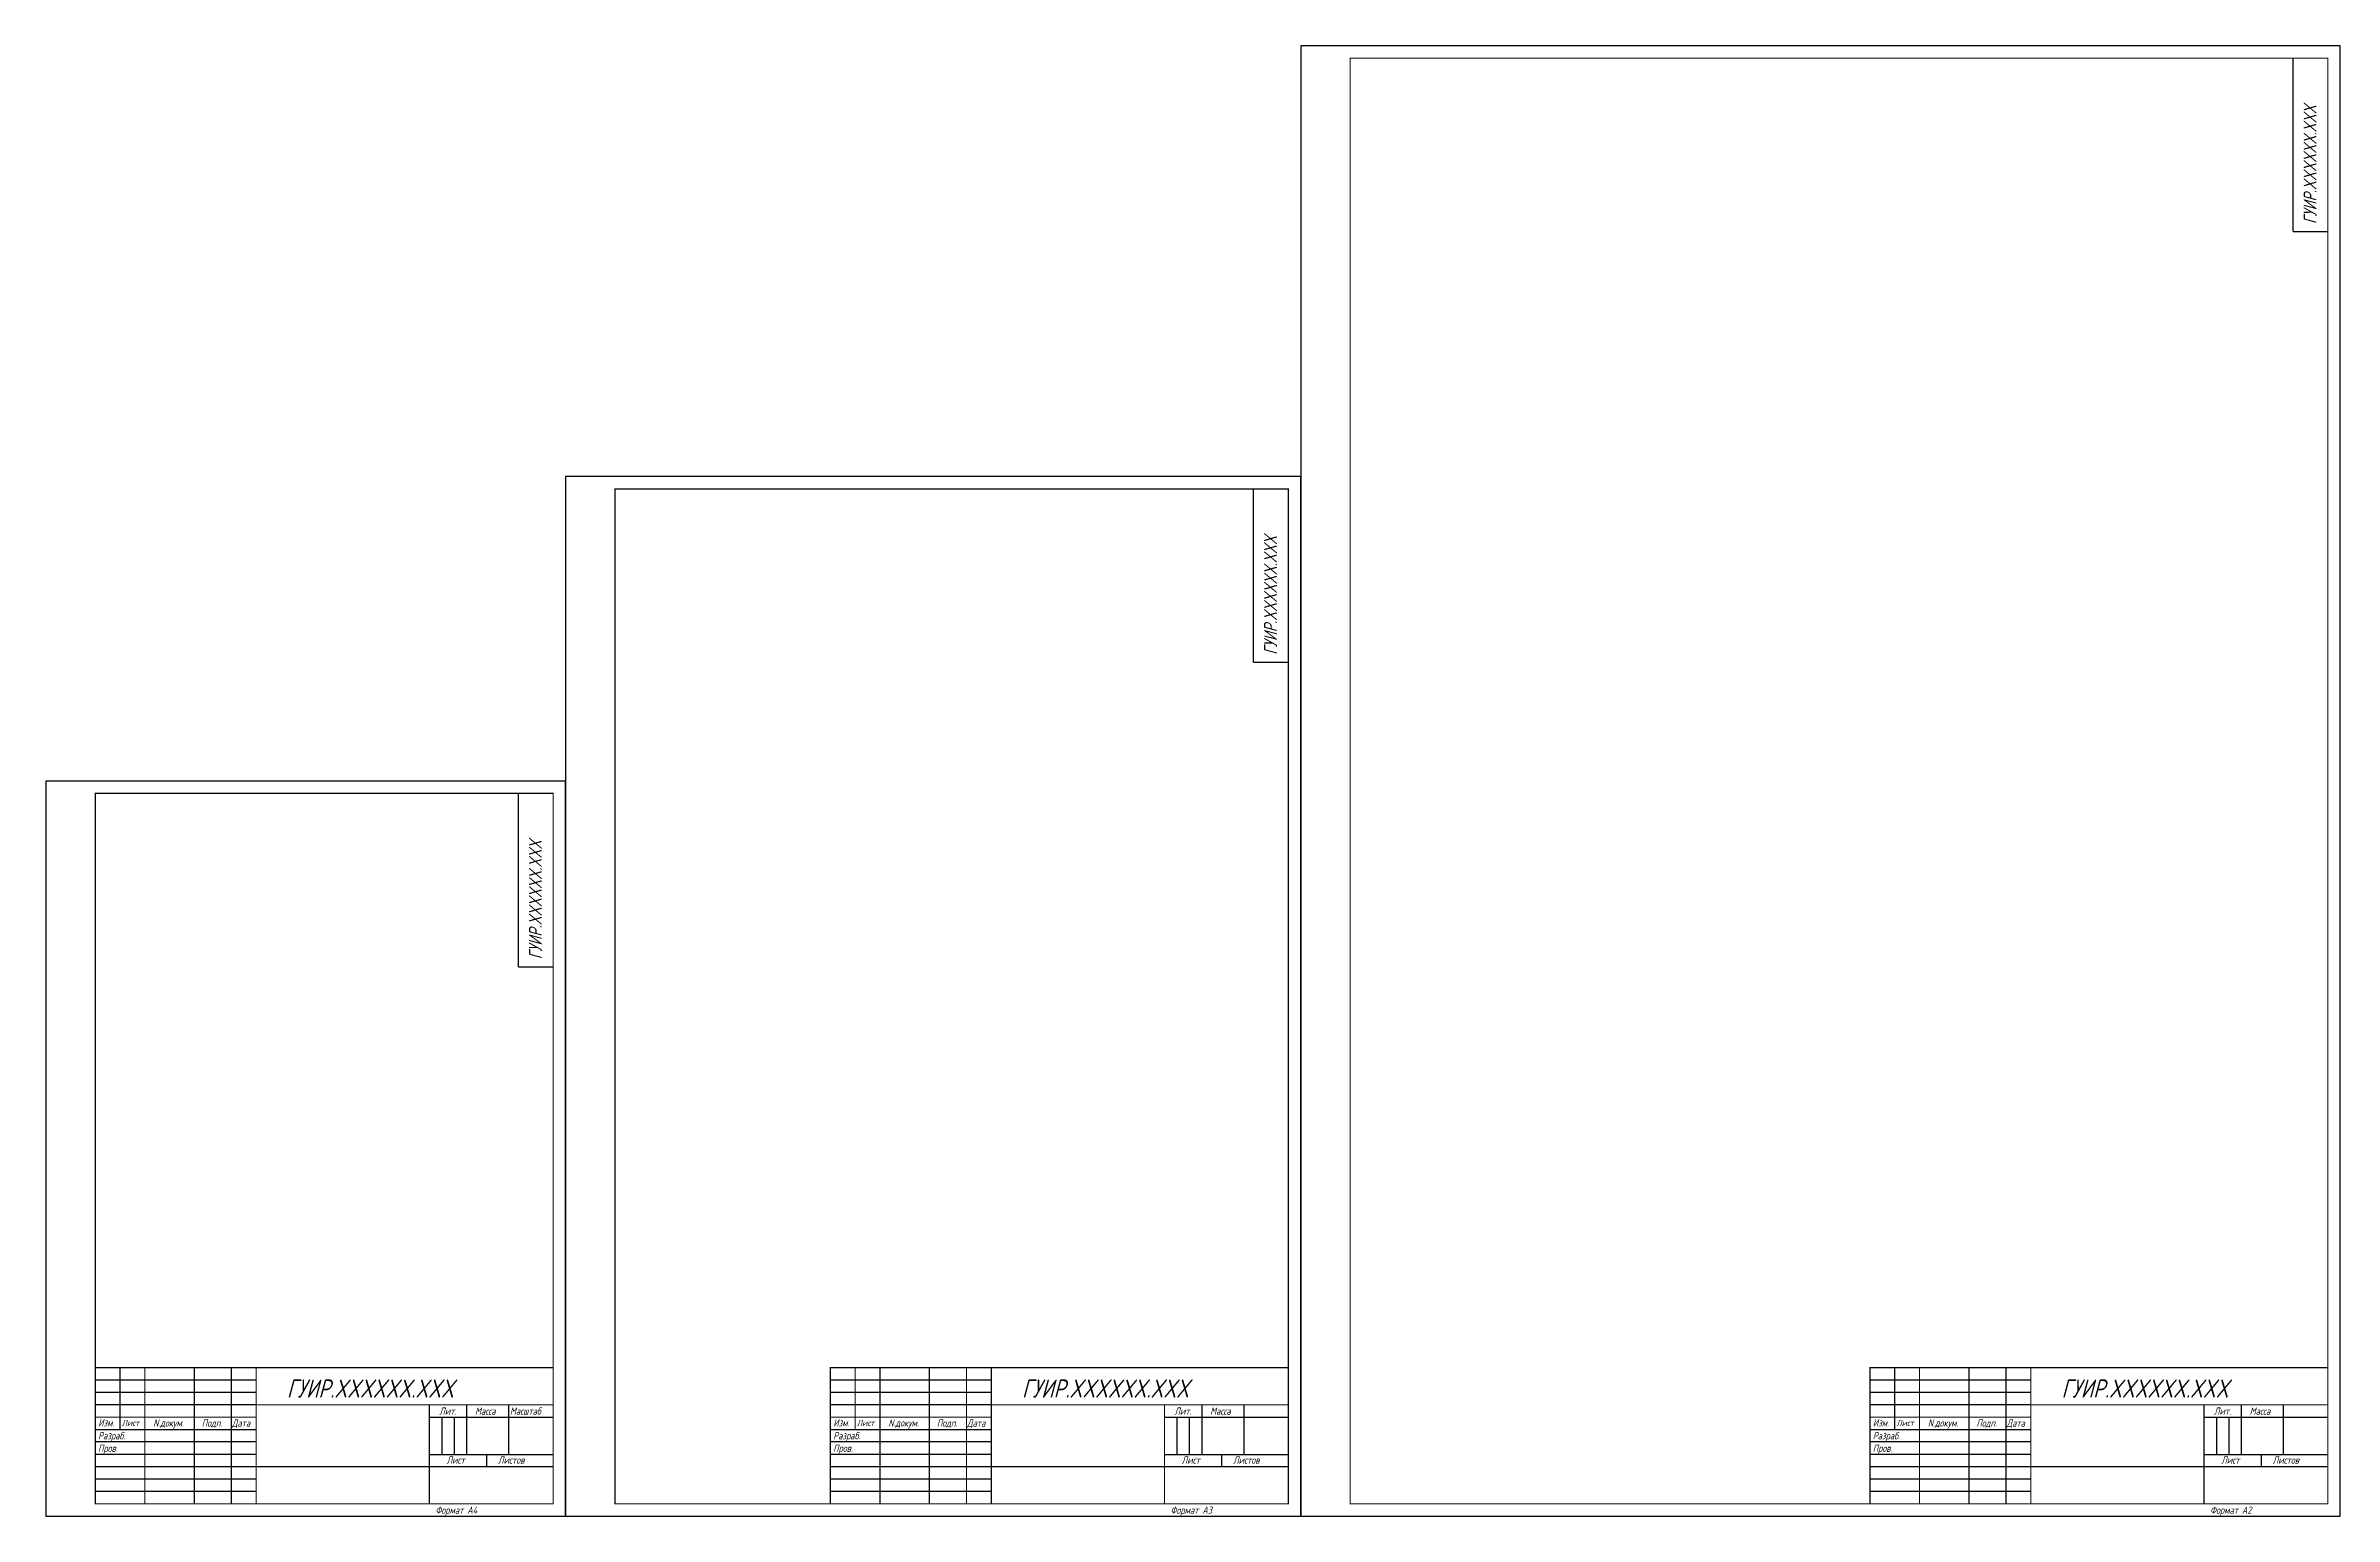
# Model space of a CAD drawing. Header units: millimetres. Extents: x 113 to 2265, y 123 to 1941.
# Drawn here: x 113 to 1038, y 1100 to 1694 of the extents above; entities that cross this region are included whole.
import ezdxf

# ---------------------------------------------------------------- set-up
doc = ezdxf.new("R2010")
doc.units = ezdxf.units.MM
doc.layers.add('Sensor', color=7, linetype='Continuous')
doc.layers.add('Линии', color=7, linetype='Continuous', lineweight=20)
doc.layers.add('Текст', color=7, linetype='Continuous', lineweight=25)
doc.styles.add('стиль1', font='romans.shx', dxfattribs={"width": 0.75, "oblique": 15, "height": 3.5})

msp = doc.modelspace()

# ---------------------------------------------------------------- linework, layer by layer
for p, q in [((198.13, 1154.51), (133.13, 1154.51)), ((198.13, 1149.51), (133.13, 1149.51)), ((495.13, 1154.51), (430.13, 1154.51)), ((495.13, 1149.51), (430.13, 1149.51)), ((915.13, 1154.51), (850.13, 1154.51)), ((915.13, 1149.51), (850.13, 1149.51)), ((198.13, 1144.51), (133.13, 1144.51)), ((268.13, 1139.51), (318.13, 1139.51)), ((273.13, 1139.51), (273.13, 1124.51)), ((278.13, 1139.51), (278.13, 1124.51)), ((283.13, 1144.51), (283.13, 1139.51)), ((283.13, 1139.51), (283.13, 1124.51)), ((300.13, 1144.51), (300.13, 1139.51)), ((300.13, 1139.51), (300.13, 1124.51)), ((495.13, 1144.51), (430.13, 1144.51)), ((565.13, 1139.51), (615.13, 1139.51)), ((570.13, 1139.51), (570.13, 1124.51)), ((575.13, 1139.51), (575.13, 1124.51)), ((580.13, 1144.51), (580.13, 1139.51)), ((580.13, 1139.51), (580.13, 1124.51)), ((597.13, 1144.51), (597.13, 1139.51)), ((597.13, 1139.51), (597.13, 1124.51)), ((915.13, 1144.51), (850.13, 1144.51)), ((985.13, 1139.51), (1035.13, 1139.51)), ((990.13, 1139.51), (990.13, 1124.51)), ((995.13, 1139.51), (995.13, 1124.51)), ((1000.13, 1144.51), (1000.13, 1139.51)), ((1000.13, 1139.51), (1000.13, 1124.51)), ((1017.13, 1144.51), (1017.13, 1139.51)), ((1017.13, 1139.51), (1017.13, 1124.51)), ((198.13, 1129.51), (133.13, 1129.51)), ((495.13, 1129.51), (430.13, 1129.51)), ((915.13, 1129.51), (850.13, 1129.51)), ((198.13, 1124.51), (133.13, 1124.51)), ((198.13, 1119.51), (133.13, 1119.51)), ((268.13, 1124.51), (318.13, 1124.51)), ((291.13, 1124.51), (291.13, 1119.51)), ((495.13, 1124.51), (430.13, 1124.51)), ((495.13, 1119.51), (430.13, 1119.51)), ((565.13, 1124.51), (615.13, 1124.51)), ((588.13, 1124.51), (588.13, 1119.51)), ((915.13, 1124.51), (850.13, 1124.51)), ((915.13, 1119.51), (850.13, 1119.51)), ((985.13, 1124.51), (1035.13, 1124.51)), ((1008.13, 1124.51), (1008.13, 1119.51)), ((198.13, 1114.51), (133.13, 1114.51)), ((198.13, 1109.51), (133.13, 1109.51)), ((495.13, 1114.51), (430.13, 1114.51)), ((495.13, 1109.51), (430.13, 1109.51)), ((915.13, 1114.51), (850.13, 1114.51)), ((915.13, 1109.51), (850.13, 1109.51))]:
    msp.add_line(p, q)
at = {"const_width": 0.5}
for points in [[(318.13, 1159.51), (133.13, 1159.51), (133.13, 1104.51)], [(143.13, 1159.51), (143.13, 1134.51)], [(153.13, 1159.51), (153.13, 1104.51)], [(173.13, 1104.51), (173.13, 1159.51)], [(188.13, 1159.51), (188.13, 1104.51)], [(198.13, 1104.51), (198.13, 1159.51)], [(615.13, 1159.51), (430.13, 1159.51), (430.13, 1104.51)], [(440.13, 1159.51), (440.13, 1134.51)], [(450.13, 1159.51), (450.13, 1104.51)], [(470.13, 1104.51), (470.13, 1159.51)], [(485.13, 1159.51), (485.13, 1104.51)], [(495.13, 1104.51), (495.13, 1159.51)], [(1035.13, 1159.51), (850.13, 1159.51), (850.13, 1104.51)], [(860.13, 1159.51), (860.13, 1134.51)], [(870.13, 1159.51), (870.13, 1104.51)], [(890.13, 1104.51), (890.13, 1159.51)], [(905.13, 1159.51), (905.13, 1104.51)], [(915.13, 1104.51), (915.13, 1159.51)], [(198.13, 1139.51), (133.13, 1139.51)], [(318.13, 1144.51), (198.13, 1144.51)], [(268.13, 1104.51), (268.13, 1144.51)], [(495.13, 1139.51), (430.13, 1139.51)], [(615.13, 1144.51), (495.13, 1144.51)], [(565.13, 1104.51), (565.13, 1144.51)], [(915.13, 1139.51), (850.13, 1139.51)], [(1035.13, 1144.51), (915.13, 1144.51)], [(985.13, 1104.51), (985.13, 1144.51)], [(198.13, 1134.51), (133.13, 1134.51)], [(495.13, 1134.51), (430.13, 1134.51)], [(915.13, 1134.51), (850.13, 1134.51)], [(318.13, 1119.51), (198.13, 1119.51)], [(615.13, 1119.51), (495.13, 1119.51)], [(1035.13, 1119.51), (915.13, 1119.51)]]:
    msp.add_lwpolyline(points, dxfattribs=at)
at = {"layer": 'Sensor'}
for p, q in [((1021.13, 1618.51), (1021.13, 1688.51)), ((1021.13, 1618.51), (1035.13, 1618.51)), ((601.13, 1444.51), (601.13, 1514.51)), ((601.13, 1444.51), (615.13, 1444.51)), ((304.13, 1321.51), (304.13, 1391.51)), ((304.13, 1321.51), (318.13, 1321.51))]:
    msp.add_line(p, q, dxfattribs=at)
at = {"layer": 'Линии'}
msp.add_line((133.13, 1376.51), (133.13, 1368.51), dxfattribs=at)
at = {"layer": 'Текст'}
msp.add_lwpolyline([(620.13, 1693.51), (620.13, 1099.51), (1040.13, 1099.51), (1040.13, 1693.51), (620.13, 1693.51)], dxfattribs=at)
at = {"layer": 'Текст', "const_width": 0.5}
for points in [[(640.13, 1688.51), (640.13, 1104.51), (1035.13, 1104.51), (1035.13, 1688.51)], [(343.13, 1514.51), (615.13, 1514.51), (615.13, 1104.51), (343.13, 1104.51)], [(133.13, 1104.51), (133.13, 1391.51), (318.13, 1391.51), (318.13, 1104.51)]]:
    msp.add_lwpolyline(points, close=True, dxfattribs=at)
at = {"layer": 'Текст'}
for points in [[(613.13, 1519.51), (323.13, 1519.51), (323.13, 1099.51), (620.13, 1099.51), (620.13, 1519.51)], [(113.13, 1389.51), (113.13, 1099.51), (323.13, 1099.51), (323.13, 1396.51), (113.13, 1396.51)]]:
    msp.add_lwpolyline(points, close=True, dxfattribs=at)

# ---------------------------------------------------------------- texts
at = {"layer": 'Sensor', "style": 'стиль1', "oblique": 15, "width": 0.75}
for p in [(1030.56, 1621.51), (610.56, 1447.51), (313.56, 1324.51)]:
    msp.add_text('ГУИР.XXXXXX.XXX ', height=5.2255, rotation=90, dxfattribs=at).set_placement(p)
at = {"layer": 'Текст', "style": 'стиль1', "oblique": 15, "width": 0.75}
for s, height, p in [('ГУИР.XXXXXX.XXX ', 7.3365, (210.54, 1147.44)), ('ГУИР.XXXXXX.XXX ', 7.3365, (507.54, 1147.44)), ('ГУИР.XXXXXX.XXX ', 7.3365, (927.54, 1147.44)), ('Изм.', 2.935, (134.3, 1135.76)), ('Лист', 2.5, (143.81, 1135.94)), ('N.докум.', 2.935, (156.53, 1135.73)), ('Подп.', 2.935, (176.15, 1135.71)), ('Дата', 2.935, (188.35, 1135.71)), ('Лит.', 2.935, (272.11, 1140.51)), ('Масса', 2.935, (286.55, 1140.51)), ('Масштаб', 2.935, (300.65, 1140.51)), ('Изм.', 2.935, (431.3, 1135.76)), ('Лист', 2.5, (440.81, 1135.94)), ('N.докум.', 2.935, (453.53, 1135.73)), ('Подп.', 2.935, (473.15, 1135.71)), ('Дата', 2.935, (485.35, 1135.71)), ('Лит.', 2.935, (569.11, 1140.51)), ('Масса', 2.935, (583.55, 1140.51)), ('Изм.', 2.935, (851.3, 1135.76)), ('Лист', 2.5, (860.81, 1135.94)), ('N.докум.', 2.935, (873.53, 1135.73)), ('Подп.', 2.935, (893.15, 1135.71)), ('Дата', 2.935, (905.35, 1135.71)), ('Лит.', 2.935, (989.11, 1140.51)), ('Масса', 2.935, (1003.55, 1140.51)), ('Разраб.', 2.935, (134.25, 1130.55)), ('Пров.', 2.935, (134.26, 1125.51)), ('Разраб.', 2.935, (431.25, 1130.55)), ('Пров.', 2.935, (431.26, 1125.51)), ('Разраб.', 2.935, (851.25, 1130.55)), ('Пров.', 2.935, (851.26, 1125.51)), ('Лист ', 2.935, (275.07, 1120.75)), ('Листов ', 2.935, (295.84, 1120.73)), ('Лист ', 2.935, (572.07, 1120.75)), ('Листов ', 2.935, (592.84, 1120.73)), ('Лист ', 2.935, (992.07, 1120.75)), ('Листов ', 2.935, (1012.84, 1120.73)), ('Формат А4', 2.935, (270.55, 1100.49)), ('Формат А3', 2.935, (567.55, 1100.49)), ('Формат А2', 2.935, (987.55, 1100.49))]:
    msp.add_text(s, height=height, dxfattribs=at).set_placement(p)

doc.saveas('drawing.dxf')
